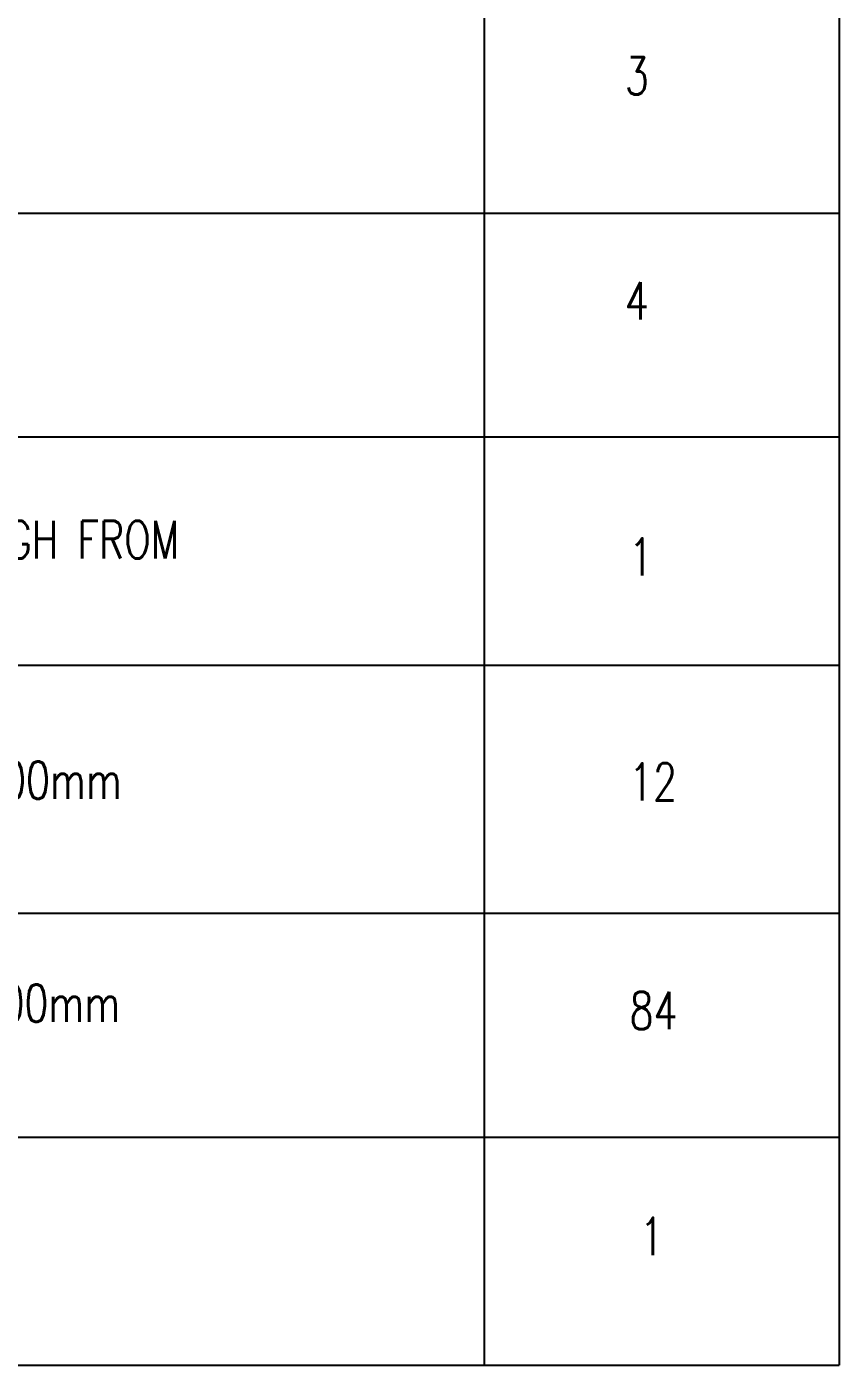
# Model space of a CAD drawing. Header units: inches. Extents: x 16928 to 514628, y -1471 to 241387.
# Drawn here: x 91195 to 95549, y 6485 to 13653 of the extents above; entities that cross this region are included whole.
import ezdxf

# ---------------------------------------------------------------- set-up
doc = ezdxf.new("R2010")
doc.units = ezdxf.units.IN
doc.header["$MEASUREMENT"] = 0
doc.layers.add('ELECT', color=6, linetype='Continuous')
doc.styles.add('ROMANS', font='ROMANS', dxfattribs={"width": 0.7})

msp = doc.modelspace()

# ---------------------------------------------------------------- linework, layer by layer
for p, q in [((93645.9, 16034.6), (93645.9, 11456)), ((95549.1, 16034.6), (95549.1, 11456)), ((82739.5, 12654.9), (95549.1, 12654.9)), ((82739.5, 11456), (95549.1, 11456)), ((93645.9, 11456), (93645.9, 10234.6)), ((95549.1, 11456), (95549.1, 10234.6)), ((82739.5, 10234.6), (95549.1, 10234.6)), ((93645.9, 10234.6), (93645.9, 6485.1)), ((95549.1, 10234.6), (95549.1, 6485.1)), ((82739.5, 8905.4), (95549.1, 8905.4)), ((82739.5, 7706.5), (95549.1, 7706.5)), ((82739.5, 6485.1), (95549.1, 6485.1))]:
    msp.add_line(p, q)

# ---------------------------------------------------------------- texts
at = {"layer": 'ELECT', "color": 7, "style": 'ROMANS', "width": 0.75}
for s, p in [('3', (94400, 13289.9)), ('4', (94400, 12085.4)), ('METALCLAD TYPE DISTRIBUTION BOARD MTD AT 1800MM HIGH FROM ', (85186.1, 10806.1)), ('1', (94422.6, 10713.4)), (' 13A SWITCH SINGLE SOCKET OUTLET FLUSH MOUNTED AT 800mm ', (84955.5, 9518.2)), ('12', (94422.6, 9509.2)), (' 13A SWITCH SINGLE SOCKET OUTLET FLUSH MOUNTED AT 300mm ', (84947.3, 8324.3)), ('84', (94425.6, 8283.9)), ('1', (94480, 7075.1))]:
    msp.add_text(s, height=200, dxfattribs=at).set_placement(p)

doc.saveas('drawing.dxf')
